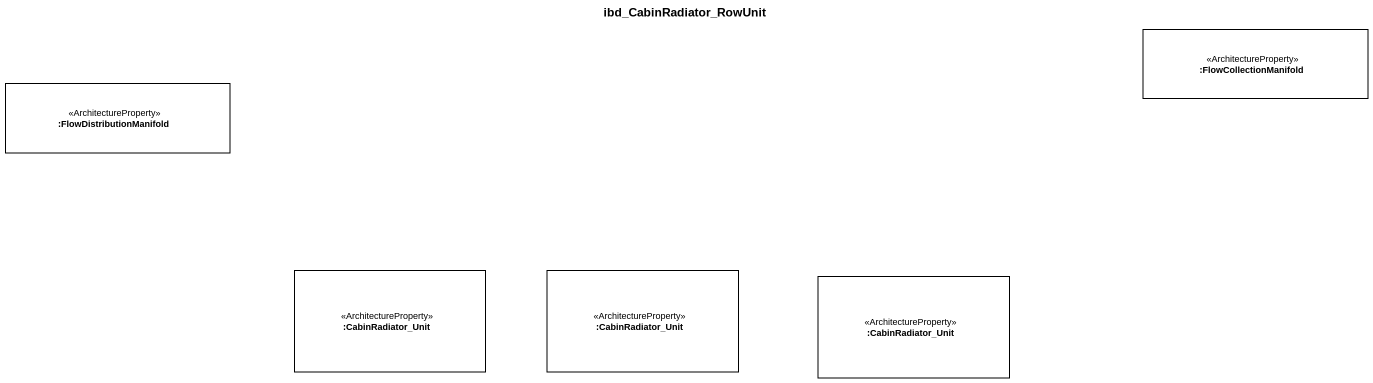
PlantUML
@startuml
title ibd_CabinRadiator_RowUnit
rectangle ":FlowCollectionManifold" as FlowCollectionManifold <<ArchitectureProperty>>
rectangle ":FlowDistributionManifold" as FlowDistributionManifold <<ArchitectureProperty>>
rectangle ":CabinRadiator_Unit" as CabinRadiator_Unit <<ArchitectureProperty>>
rectangle ":CabinRadiator_Unit" as CabinRadiator_Unit_2 <<ArchitectureProperty>>
rectangle ":CabinRadiator_Unit" as CabinRadiator_Unit_3 <<ArchitectureProperty>>
@enduml
